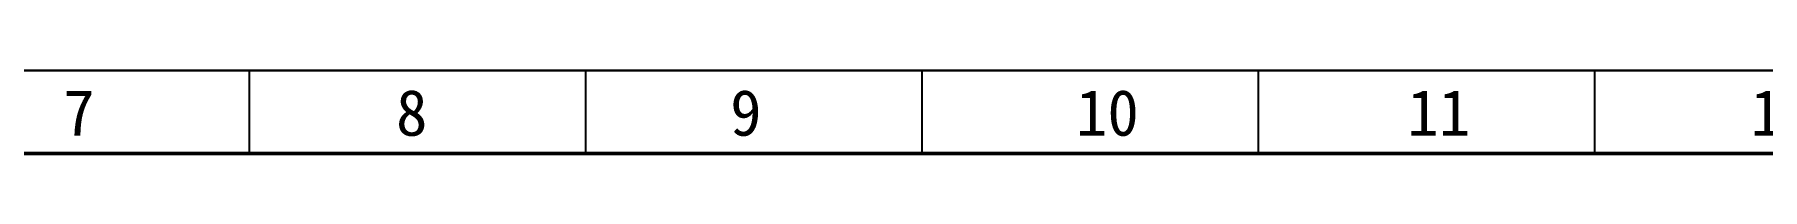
# Model space of a CAD drawing. Extents: x 2439 to 2860, y 496 to 788.
# Drawn here: x 2608.1 to 2739.2, y 495.9 to 502.2 of the extents above; entities that cross this region are included whole.
import ezdxf

# ---------------------------------------------------------------- set-up
doc = ezdxf.new("R2010")
doc.units = 0
doc.header["$LTSCALE"] = 15
doc.header["$MEASUREMENT"] = 0
doc.layers.get('0').update_dxf_attribs({"linetype": 'CONTINUOUS'})
doc.styles.add('样式 3 3.5', font='', dxfattribs={"height": 3.5})
doc.styles.get('样式 3 3.5').set_extended_font_data('FangSong_GB2312')

msp = doc.modelspace()

# ---------------------------------------------------------------- linework, layer by layer
at = {"color": 0, "lineweight": 30}
msp.add_line((2854.03, 502.21), (2445.79, 502.21), dxfattribs=at)
at = {"color": 0}
for p, q in [((2624.4, 502.21), (2624.4, 495.91)), ((2649.91, 502.21), (2649.91, 495.91)), ((2675.43, 502.21), (2675.43, 495.91)), ((2700.94, 502.21), (2700.94, 495.91)), ((2726.46, 502.21), (2726.46, 495.91))]:
    msp.add_line(p, q, dxfattribs=at)
at = {"color": 0, "lineweight": 50}
msp.add_line((2860.33, 495.91), (2439.49, 495.91), dxfattribs=at)

# ---------------------------------------------------------------- texts
at = {"color": 0, "style": '样式 3 3.5'}
for s, p in [('7', (2610.3, 497.26)), ('8', (2635.54, 497.26)), ('9', (2660.89, 497.26)), ('10', (2687.13, 497.26)), ('11', (2712.27, 497.26)), ('12', (2738.31, 497.26))]:
    msp.add_text(s, height=3.5, dxfattribs=at).set_placement(p)

doc.saveas('drawing.dxf')
